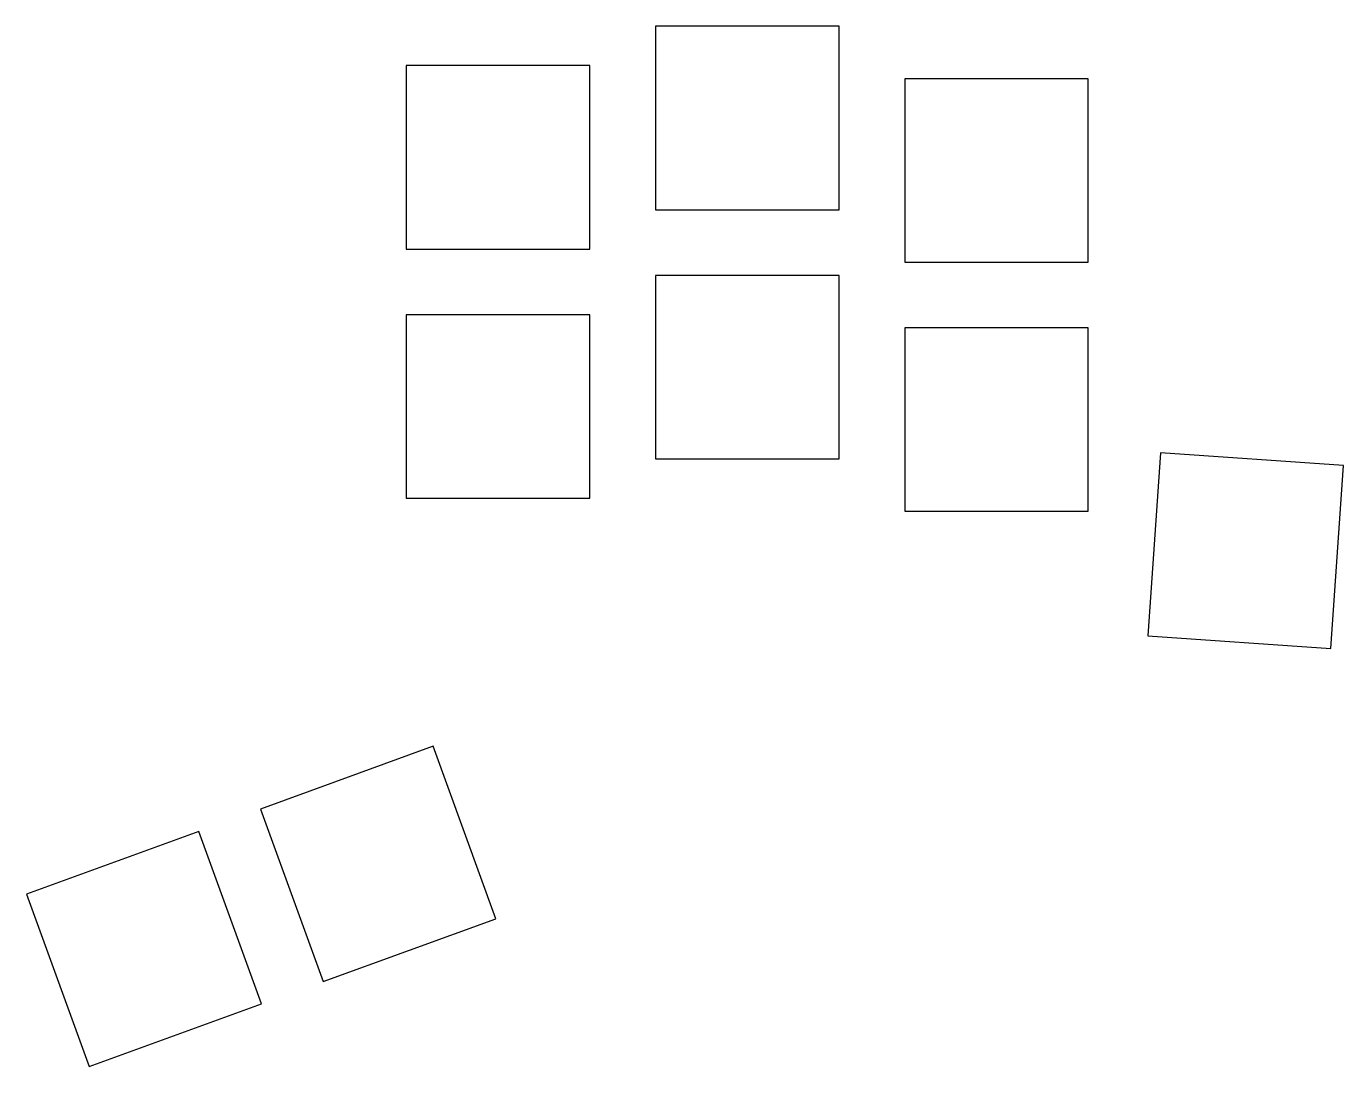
# Model space of a CAD drawing. Header units: millimetres. Extents: x -36 to 64, y -56 to 23.
import ezdxf

# ---------------------------------------------------------------- set-up
doc = ezdxf.new("R2010")
doc.units = ezdxf.units.MM

msp = doc.modelspace()

# ---------------------------------------------------------------- linework, layer by layer
for p, q in [((26, 23), (12, 23)), ((12, 23), (12, 9)), ((26, 9), (26, 23)), ((7, 20), (-7, 20)), ((-7, 20), (-7, 6)), ((7, 6), (7, 20)), ((45, 19), (31, 19)), ((31, 19), (31, 5)), ((45, 5), (45, 19)), ((12, 9), (26, 9)), ((-7, 6), (7, 6)), ((31, 5), (45, 5)), ((26, 4), (12, 4)), ((12, 4), (12, -10)), ((26, -10), (26, 4)), ((7, 1), (-7, 1)), ((-7, 1), (-7, -13)), ((7, -13), (7, 1)), ((45, 0), (31, 0)), ((31, 0), (31, -14)), ((45, -14), (45, 0)), ((12, -10), (26, -10)), ((50.51, -9.53), (49.53, -23.49)), ((64.47, -10.51), (50.51, -9.53)), ((63.49, -24.47), (64.47, -10.51)), ((-7, -13), (7, -13)), ((31, -14), (45, -14)), ((49.53, -23.49), (63.49, -24.47)), ((-4.96, -31.93), (-18.12, -36.72)), ((-0.17, -45.09), (-4.96, -31.93)), ((-18.12, -36.72), (-13.33, -49.87)), ((-22.82, -38.43), (-35.97, -43.22)), ((-18.03, -51.58), (-22.82, -38.43)), ((-35.97, -43.22), (-31.18, -56.37)), ((-13.33, -49.87), (-0.17, -45.09)), ((-31.18, -56.37), (-18.03, -51.58))]:
    msp.add_line(p, q)

doc.saveas('drawing.dxf')
